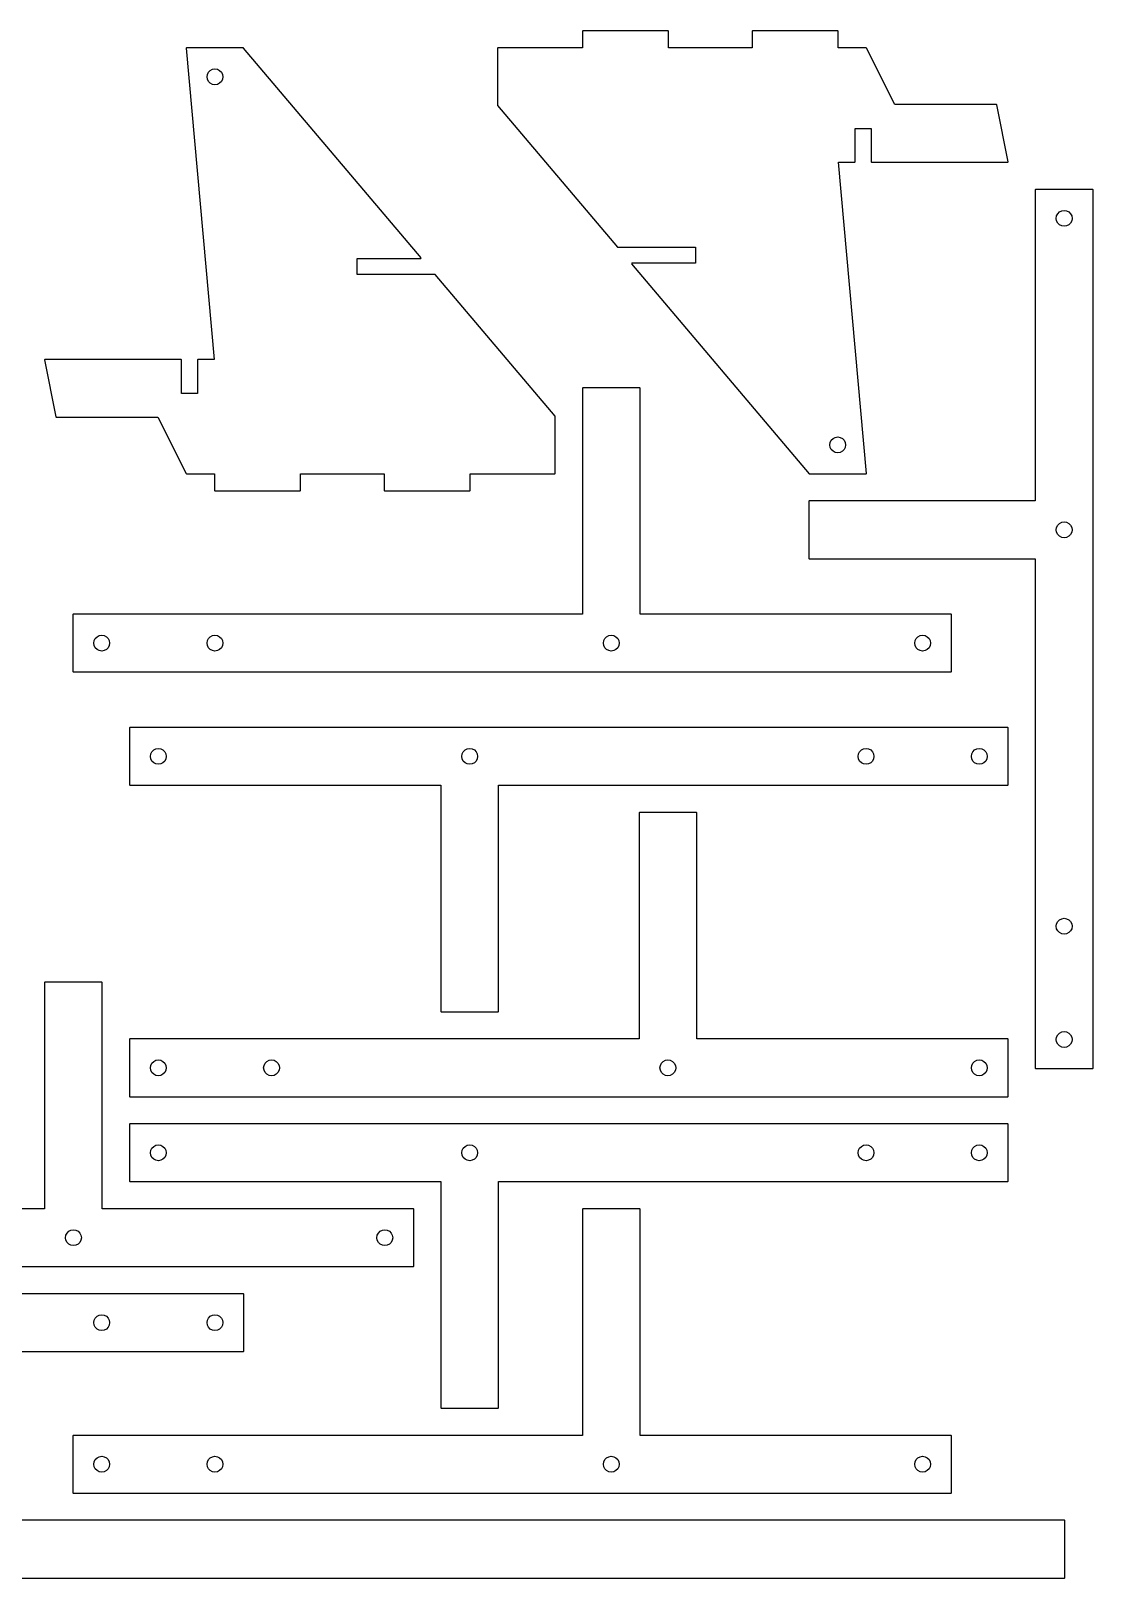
# Model space of a CAD drawing. Header units: metres. Extents: x 5 to 415, y 5 to 285.
# Drawn here: x 227.5 to 415.1, y 4.9 to 278.1 of the extents above; entities that cross this region are included whole.
import ezdxf

# ---------------------------------------------------------------- set-up
doc = ezdxf.new("R2010")
doc.units = ezdxf.units.M

msp = doc.modelspace()

# ---------------------------------------------------------------- linework, layer by layer
for p, q in [((324.959, 278.1), (324.9, 278.041)), ((324.9, 278.041), (324.9, 275.1)), ((340.041, 278.1), (324.959, 278.1)), ((340.1, 278.041), (340.041, 278.1)), ((340.1, 275.1), (340.1, 278.041)), ((354.959, 278.1), (354.9, 278.041)), ((354.9, 278.041), (354.9, 275.1)), ((370.041, 278.1), (354.959, 278.1)), ((370.1, 278.041), (370.041, 278.1)), ((370.1, 275.1), (370.1, 278.041)), ((254.956, 275.1), (254.896, 275.035)), ((254.896, 275.035), (259.89, 220.1)), ((265.022, 275.1), (254.956, 275.1)), ((265.062, 275.081), (265.022, 275.1)), ((296.425, 238.016), (265.062, 275.081)), ((309.959, 275.1), (309.9, 275.041)), ((309.9, 275.041), (309.9, 264.982)), ((324.9, 275.1), (309.959, 275.1)), ((354.9, 275.1), (340.1, 275.1)), ((375.028, 275.1), (370.1, 275.1)), ((375.077, 275.07), (375.028, 275.1)), ((380.062, 265.1), (375.077, 275.07)), ((258.67, 270.432), (258.868, 270.822)), ((258.868, 270.822), (259.178, 271.132)), ((259.178, 271.132), (259.568, 271.33)), ((259.568, 271.33), (260, 271.399)), ((260, 271.399), (260.432, 271.33)), ((260.432, 271.33), (260.822, 271.132)), ((260.822, 271.132), (261.132, 270.822)), ((261.132, 270.822), (261.33, 270.432)), ((258.601, 270), (258.67, 270.432)), ((258.67, 269.568), (258.601, 270)), ((258.868, 269.178), (258.67, 269.568)), ((259.178, 268.868), (258.868, 269.178)), ((259.568, 268.67), (259.178, 268.868)), ((260, 268.601), (259.568, 268.67)), ((260.432, 268.67), (260, 268.601)), ((260.822, 268.868), (260.432, 268.67)), ((261.132, 269.178), (260.822, 268.868)), ((261.33, 269.568), (261.132, 269.178)), ((261.33, 270.432), (261.399, 270)), ((261.399, 270), (261.33, 269.568)), ((398.036, 265.1), (380.062, 265.1)), ((398.091, 265.055), (398.036, 265.1)), ((400.107, 254.973), (398.091, 265.055)), ((309.9, 264.982), (309.912, 264.949)), ((309.912, 264.949), (331.092, 239.919)), ((373.1, 254.959), (373.1, 260.9)), ((373.1, 260.9), (375.9, 260.9)), ((375.9, 260.9), (375.9, 254.959)), ((375.104, 199.965), (370.11, 254.9)), ((370.11, 254.9), (373.041, 254.9)), ((373.041, 254.9), (373.1, 254.959)), ((375.9, 254.959), (375.959, 254.9)), ((375.959, 254.9), (400.047, 254.9)), ((400.047, 254.9), (400.107, 254.973)), ((404.959, 250.1), (404.9, 250.041)), ((404.9, 250.041), (404.9, 195.1)), ((415.041, 250.1), (404.959, 250.1)), ((415.1, 250.041), (415.041, 250.1)), ((415.1, 94.9586), (415.1, 250.041)), ((408.868, 245.822), (409.178, 246.132)), ((409.178, 246.132), (409.568, 246.33)), ((409.568, 246.33), (410, 246.399)), ((410, 246.399), (410.432, 246.33)), ((410.432, 246.33), (410.822, 246.132)), ((410.822, 246.132), (411.132, 245.822)), ((408.601, 245), (408.67, 245.432)), ((408.67, 244.568), (408.601, 245)), ((408.67, 245.432), (408.868, 245.822)), ((408.868, 244.178), (408.67, 244.568)), ((409.178, 243.868), (408.868, 244.178)), ((409.568, 243.67), (409.178, 243.868)), ((410, 243.601), (409.568, 243.67)), ((410.432, 243.67), (410, 243.601)), ((410.822, 243.868), (410.432, 243.67)), ((411.132, 244.178), (410.822, 243.868)), ((411.132, 245.822), (411.33, 245.432)), ((411.33, 244.568), (411.132, 244.178)), ((411.33, 245.432), (411.399, 245)), ((411.399, 245), (411.33, 244.568)), ((285.1, 235.1), (285.1, 237.9)), ((285.1, 237.9), (296.372, 237.9)), ((296.372, 237.9), (296.425, 238.016)), ((331.092, 239.919), (331.132, 239.9)), ((331.132, 239.9), (344.9, 239.9)), ((344.9, 239.9), (344.9, 237.1)), ((298.868, 235.1), (285.1, 235.1)), ((298.908, 235.081), (298.868, 235.1)), ((320.088, 210.051), (298.908, 235.081)), ((333.628, 237.1), (333.575, 236.984)), ((333.575, 236.984), (364.938, 199.919)), ((344.9, 237.1), (333.628, 237.1)), ((229.953, 220.1), (229.893, 220.027)), ((229.893, 220.027), (231.909, 209.945)), ((254.041, 220.1), (229.953, 220.1)), ((254.1, 220.041), (254.041, 220.1)), ((254.1, 214.1), (254.1, 220.041)), ((256.959, 220.1), (256.9, 220.041)), ((256.9, 220.041), (256.9, 214.1)), ((259.89, 220.1), (256.959, 220.1)), ((256.9, 214.1), (254.1, 214.1)), ((324.959, 215.1), (324.9, 215.041)), ((324.9, 215.041), (324.9, 175.1)), ((335.041, 215.1), (324.959, 215.1)), ((335.1, 215.041), (335.041, 215.1)), ((335.1, 175.1), (335.1, 215.041)), ((231.909, 209.945), (231.964, 209.9)), ((231.964, 209.9), (249.938, 209.9)), ((249.938, 209.9), (254.923, 199.93)), ((320.1, 210.018), (320.088, 210.051)), ((320.1, 199.959), (320.1, 210.018)), ((368.601, 205), (368.67, 205.432)), ((368.67, 204.568), (368.601, 205)), ((368.67, 205.432), (368.868, 205.822)), ((368.868, 205.822), (369.178, 206.132)), ((369.178, 206.132), (369.568, 206.33)), ((369.568, 206.33), (370, 206.399)), ((370, 206.399), (370.432, 206.33)), ((370.432, 206.33), (370.822, 206.132)), ((370.822, 206.132), (371.132, 205.822)), ((371.132, 205.822), (371.33, 205.432)), ((371.33, 205.432), (371.399, 205)), ((371.399, 205), (371.33, 204.568)), ((368.868, 204.178), (368.67, 204.568)), ((369.178, 203.868), (368.868, 204.178)), ((369.568, 203.67), (369.178, 203.868)), ((370, 203.601), (369.568, 203.67)), ((370.432, 203.67), (370, 203.601)), ((370.822, 203.868), (370.432, 203.67)), ((371.132, 204.178), (370.822, 203.868)), ((371.33, 204.568), (371.132, 204.178)), ((254.923, 199.93), (254.972, 199.9)), ((254.972, 199.9), (259.9, 199.9)), ((259.9, 199.9), (259.9, 196.959)), ((275.1, 196.959), (275.1, 199.9)), ((275.1, 199.9), (289.9, 199.9)), ((289.9, 199.9), (289.9, 196.959)), ((305.1, 196.959), (305.1, 199.9)), ((305.1, 199.9), (320.041, 199.9)), ((320.041, 199.9), (320.1, 199.959)), ((364.938, 199.919), (364.978, 199.9)), ((364.978, 199.9), (375.044, 199.9)), ((375.044, 199.9), (375.104, 199.965)), ((259.9, 196.959), (259.959, 196.9)), ((259.959, 196.9), (275.041, 196.9)), ((275.041, 196.9), (275.1, 196.959)), ((289.9, 196.959), (289.959, 196.9)), ((289.959, 196.9), (305.041, 196.9)), ((305.041, 196.9), (305.1, 196.959)), ((364.959, 195.1), (364.9, 195.041)), ((364.9, 195.041), (364.9, 184.959)), ((404.9, 195.1), (364.959, 195.1)), ((409.178, 191.132), (409.568, 191.33)), ((409.568, 191.33), (410, 191.399)), ((410, 191.399), (410.432, 191.33)), ((410.432, 191.33), (410.822, 191.132)), ((408.601, 190), (408.67, 190.432)), ((408.67, 189.568), (408.601, 190)), ((408.67, 190.432), (408.868, 190.822)), ((408.868, 189.178), (408.67, 189.568)), ((408.868, 190.822), (409.178, 191.132)), ((409.178, 188.868), (408.868, 189.178)), ((409.568, 188.67), (409.178, 188.868)), ((410, 188.601), (409.568, 188.67)), ((410.432, 188.67), (410, 188.601)), ((410.822, 188.868), (410.432, 188.67)), ((410.822, 191.132), (411.132, 190.822)), ((411.132, 189.178), (410.822, 188.868)), ((411.132, 190.822), (411.33, 190.432)), ((411.33, 189.568), (411.132, 189.178)), ((411.33, 190.432), (411.399, 190)), ((411.399, 190), (411.33, 189.568)), ((364.9, 184.959), (364.959, 184.9)), ((364.959, 184.9), (404.9, 184.9)), ((404.9, 184.9), (404.9, 94.9586)), ((234.959, 175.1), (234.9, 175.041)), ((234.9, 175.041), (234.9, 164.959)), ((324.9, 175.1), (234.959, 175.1)), ((390.041, 175.1), (335.1, 175.1)), ((390.1, 175.041), (390.041, 175.1)), ((390.1, 164.959), (390.1, 175.041)), ((238.601, 170), (238.67, 170.432)), ((238.67, 169.568), (238.601, 170)), ((238.67, 170.432), (238.868, 170.822)), ((238.868, 169.178), (238.67, 169.568)), ((238.868, 170.822), (239.178, 171.132)), ((239.178, 171.132), (239.568, 171.33)), ((239.568, 171.33), (240, 171.399)), ((240, 171.399), (240.432, 171.33)), ((240.432, 171.33), (240.822, 171.132)), ((240.822, 171.132), (241.132, 170.822)), ((241.132, 170.822), (241.33, 170.432)), ((241.33, 169.568), (241.132, 169.178)), ((241.33, 170.432), (241.399, 170)), ((241.399, 170), (241.33, 169.568)), ((258.601, 170), (258.67, 170.432)), ((258.67, 169.568), (258.601, 170)), ((258.67, 170.432), (258.868, 170.822)), ((258.868, 169.178), (258.67, 169.568)), ((258.868, 170.822), (259.178, 171.132)), ((259.178, 171.132), (259.568, 171.33)), ((259.568, 171.33), (260, 171.399)), ((260, 171.399), (260.432, 171.33)), ((260.432, 171.33), (260.822, 171.132)), ((260.822, 171.132), (261.132, 170.822)), ((261.132, 170.822), (261.33, 170.432)), ((261.33, 169.568), (261.132, 169.178)), ((261.33, 170.432), (261.399, 170)), ((261.399, 170), (261.33, 169.568)), ((328.601, 170), (328.67, 170.432)), ((328.67, 169.568), (328.601, 170)), ((328.67, 170.432), (328.868, 170.822)), ((328.868, 169.178), (328.67, 169.568)), ((328.868, 170.822), (329.178, 171.132)), ((329.178, 171.132), (329.568, 171.33)), ((329.568, 171.33), (330, 171.399)), ((330, 171.399), (330.432, 171.33)), ((330.432, 171.33), (330.822, 171.132)), ((330.822, 171.132), (331.132, 170.822)), ((331.132, 170.822), (331.33, 170.432)), ((331.33, 169.568), (331.132, 169.178)), ((331.33, 170.432), (331.399, 170)), ((331.399, 170), (331.33, 169.568)), ((383.601, 170), (383.67, 170.432)), ((383.67, 169.568), (383.601, 170)), ((383.67, 170.432), (383.868, 170.822)), ((383.868, 169.178), (383.67, 169.568)), ((383.868, 170.822), (384.178, 171.132)), ((384.178, 171.132), (384.568, 171.33)), ((384.568, 171.33), (385, 171.399)), ((385, 171.399), (385.432, 171.33)), ((385.432, 171.33), (385.822, 171.132)), ((385.822, 171.132), (386.132, 170.822)), ((386.132, 170.822), (386.33, 170.432)), ((386.33, 169.568), (386.132, 169.178)), ((386.33, 170.432), (386.399, 170)), ((386.399, 170), (386.33, 169.568)), ((239.178, 168.868), (238.868, 169.178)), ((239.568, 168.67), (239.178, 168.868)), ((240, 168.601), (239.568, 168.67)), ((240.432, 168.67), (240, 168.601)), ((240.822, 168.868), (240.432, 168.67)), ((241.132, 169.178), (240.822, 168.868)), ((259.178, 168.868), (258.868, 169.178)), ((259.568, 168.67), (259.178, 168.868)), ((260, 168.601), (259.568, 168.67)), ((260.432, 168.67), (260, 168.601)), ((260.822, 168.868), (260.432, 168.67)), ((261.132, 169.178), (260.822, 168.868)), ((329.178, 168.868), (328.868, 169.178)), ((329.568, 168.67), (329.178, 168.868)), ((330, 168.601), (329.568, 168.67)), ((330.432, 168.67), (330, 168.601)), ((330.822, 168.868), (330.432, 168.67)), ((331.132, 169.178), (330.822, 168.868)), ((384.178, 168.868), (383.868, 169.178)), ((384.568, 168.67), (384.178, 168.868)), ((385, 168.601), (384.568, 168.67)), ((385.432, 168.67), (385, 168.601)), ((385.822, 168.868), (385.432, 168.67)), ((386.132, 169.178), (385.822, 168.868)), ((234.9, 164.959), (234.959, 164.9)), ((234.959, 164.9), (390.041, 164.9)), ((390.041, 164.9), (390.1, 164.959)), ((244.959, 155.1), (244.9, 155.041)), ((244.9, 155.041), (244.9, 144.959)), ((400.041, 155.1), (244.959, 155.1)), ((400.1, 155.041), (400.041, 155.1)), ((400.1, 144.959), (400.1, 155.041)), ((248.601, 150), (248.67, 150.432)), ((248.67, 150.432), (248.868, 150.822)), ((248.868, 150.822), (249.178, 151.132)), ((249.178, 151.132), (249.568, 151.33)), ((249.568, 151.33), (250, 151.399)), ((250, 151.399), (250.432, 151.33)), ((250.432, 151.33), (250.822, 151.132)), ((250.822, 151.132), (251.132, 150.822)), ((251.132, 150.822), (251.33, 150.432)), ((251.33, 150.432), (251.399, 150)), ((303.601, 150), (303.67, 150.432)), ((303.67, 150.432), (303.868, 150.822)), ((303.868, 150.822), (304.178, 151.132)), ((304.178, 151.132), (304.568, 151.33)), ((304.568, 151.33), (305, 151.399)), ((305, 151.399), (305.432, 151.33)), ((305.432, 151.33), (305.822, 151.132)), ((305.822, 151.132), (306.132, 150.822)), ((306.132, 150.822), (306.33, 150.432)), ((306.33, 150.432), (306.399, 150)), ((373.601, 150), (373.67, 150.432)), ((373.67, 150.432), (373.868, 150.822)), ((373.868, 150.822), (374.178, 151.132)), ((374.178, 151.132), (374.568, 151.33)), ((374.568, 151.33), (375, 151.399)), ((375, 151.399), (375.432, 151.33)), ((375.432, 151.33), (375.822, 151.132)), ((375.822, 151.132), (376.132, 150.822)), ((376.132, 150.822), (376.33, 150.432)), ((376.33, 150.432), (376.399, 150)), ((393.601, 150), (393.67, 150.432)), ((393.67, 150.432), (393.868, 150.822)), ((393.868, 150.822), (394.178, 151.132)), ((394.178, 151.132), (394.568, 151.33)), ((394.568, 151.33), (395, 151.399)), ((395, 151.399), (395.432, 151.33)), ((395.432, 151.33), (395.822, 151.132)), ((395.822, 151.132), (396.132, 150.822)), ((396.132, 150.822), (396.33, 150.432)), ((396.33, 150.432), (396.399, 150)), ((248.67, 149.568), (248.601, 150)), ((248.868, 149.178), (248.67, 149.568)), ((249.178, 148.868), (248.868, 149.178)), ((249.568, 148.67), (249.178, 148.868)), ((250, 148.601), (249.568, 148.67)), ((250.432, 148.67), (250, 148.601)), ((250.822, 148.868), (250.432, 148.67)), ((251.132, 149.178), (250.822, 148.868)), ((251.33, 149.568), (251.132, 149.178)), ((251.399, 150), (251.33, 149.568)), ((303.67, 149.568), (303.601, 150)), ((303.868, 149.178), (303.67, 149.568)), ((304.178, 148.868), (303.868, 149.178)), ((304.568, 148.67), (304.178, 148.868)), ((305, 148.601), (304.568, 148.67)), ((305.432, 148.67), (305, 148.601)), ((305.822, 148.868), (305.432, 148.67)), ((306.132, 149.178), (305.822, 148.868)), ((306.33, 149.568), (306.132, 149.178)), ((306.399, 150), (306.33, 149.568)), ((373.67, 149.568), (373.601, 150)), ((373.868, 149.178), (373.67, 149.568)), ((374.178, 148.868), (373.868, 149.178)), ((374.568, 148.67), (374.178, 148.868)), ((375, 148.601), (374.568, 148.67)), ((375.432, 148.67), (375, 148.601)), ((375.822, 148.868), (375.432, 148.67)), ((376.132, 149.178), (375.822, 148.868)), ((376.33, 149.568), (376.132, 149.178)), ((376.399, 150), (376.33, 149.568)), ((393.67, 149.568), (393.601, 150)), ((393.868, 149.178), (393.67, 149.568)), ((394.178, 148.868), (393.868, 149.178)), ((394.568, 148.67), (394.178, 148.868)), ((395, 148.601), (394.568, 148.67)), ((395.432, 148.67), (395, 148.601)), ((395.822, 148.868), (395.432, 148.67)), ((396.132, 149.178), (395.822, 148.868)), ((396.33, 149.568), (396.132, 149.178)), ((396.399, 150), (396.33, 149.568)), ((244.9, 144.959), (244.959, 144.9)), ((244.959, 144.9), (299.9, 144.9)), ((299.9, 144.9), (299.9, 104.959)), ((310.1, 104.959), (310.1, 144.9)), ((310.1, 144.9), (400.041, 144.9)), ((400.041, 144.9), (400.1, 144.959)), ((334.959, 140.1), (334.9, 140.041)), ((334.9, 140.041), (334.9, 100.1)), ((345.041, 140.1), (334.959, 140.1)), ((345.1, 140.041), (345.041, 140.1)), ((345.1, 100.1), (345.1, 140.041)), ((408.601, 120), (408.67, 120.432)), ((408.67, 120.432), (408.868, 120.822)), ((408.868, 120.822), (409.178, 121.132)), ((409.178, 121.132), (409.568, 121.33)), ((409.568, 121.33), (410, 121.399)), ((410, 121.399), (410.432, 121.33)), ((410.432, 121.33), (410.822, 121.132)), ((410.822, 121.132), (411.132, 120.822)), ((411.132, 120.822), (411.33, 120.432)), ((411.33, 120.432), (411.399, 120)), ((408.67, 119.568), (408.601, 120)), ((408.868, 119.178), (408.67, 119.568)), ((409.178, 118.868), (408.868, 119.178)), ((409.568, 118.67), (409.178, 118.868)), ((410, 118.601), (409.568, 118.67)), ((410.432, 118.67), (410, 118.601)), ((410.822, 118.868), (410.432, 118.67)), ((411.132, 119.178), (410.822, 118.868)), ((411.33, 119.568), (411.132, 119.178)), ((411.399, 120), (411.33, 119.568)), ((229.959, 110.1), (229.9, 110.041)), ((229.9, 110.041), (229.9, 70.1)), ((240.041, 110.1), (229.959, 110.1)), ((240.1, 110.041), (240.041, 110.1)), ((240.1, 70.1), (240.1, 110.041)), ((299.9, 104.959), (299.959, 104.9)), ((299.959, 104.9), (310.041, 104.9)), ((310.041, 104.9), (310.1, 104.959)), ((408.868, 100.822), (409.178, 101.132)), ((409.178, 101.132), (409.568, 101.33)), ((409.568, 101.33), (410, 101.399)), ((410, 101.399), (410.432, 101.33)), ((410.432, 101.33), (410.822, 101.132)), ((410.822, 101.132), (411.132, 100.822)), ((244.959, 100.1), (244.9, 100.041)), ((244.9, 100.041), (244.9, 89.9586)), ((334.9, 100.1), (244.959, 100.1)), ((400.041, 100.1), (345.1, 100.1)), ((400.1, 100.041), (400.041, 100.1)), ((400.1, 89.9586), (400.1, 100.041)), ((408.601, 100), (408.67, 100.432)), ((408.67, 99.5677), (408.601, 100)), ((408.67, 100.432), (408.868, 100.822)), ((408.868, 99.1779), (408.67, 99.5677)), ((409.178, 98.8684), (408.868, 99.1779)), ((409.568, 98.6697), (409.178, 98.8684)), ((410, 98.6012), (409.568, 98.6697)), ((410.432, 98.6697), (410, 98.6012)), ((410.822, 98.8684), (410.432, 98.6697)), ((411.132, 99.1779), (410.822, 98.8684)), ((411.132, 100.822), (411.33, 100.432)), ((411.33, 99.5677), (411.132, 99.1779)), ((411.33, 100.432), (411.399, 100)), ((411.399, 100), (411.33, 99.5677)), ((248.67, 95.4323), (248.868, 95.8221)), ((248.868, 95.8221), (249.178, 96.1316)), ((249.178, 96.1316), (249.568, 96.3303)), ((249.568, 96.3303), (250, 96.3988)), ((250, 96.3988), (250.432, 96.3303)), ((250.432, 96.3303), (250.822, 96.1316)), ((250.822, 96.1316), (251.132, 95.8221)), ((251.132, 95.8221), (251.33, 95.4323)), ((268.67, 95.4323), (268.868, 95.8221)), ((268.868, 95.8221), (269.178, 96.1316)), ((269.178, 96.1316), (269.568, 96.3303)), ((269.568, 96.3303), (270, 96.3988)), ((270, 96.3988), (270.432, 96.3303)), ((270.432, 96.3303), (270.822, 96.1316)), ((270.822, 96.1316), (271.132, 95.8221)), ((271.132, 95.8221), (271.33, 95.4323)), ((338.67, 95.4323), (338.868, 95.8221)), ((338.868, 95.8221), (339.178, 96.1316)), ((339.178, 96.1316), (339.568, 96.3303)), ((339.568, 96.3303), (340, 96.3988)), ((340, 96.3988), (340.432, 96.3303)), ((340.432, 96.3303), (340.822, 96.1316)), ((340.822, 96.1316), (341.132, 95.8221)), ((341.132, 95.8221), (341.33, 95.4322)), ((393.67, 95.4322), (393.868, 95.8221)), ((393.868, 95.8221), (394.178, 96.1316)), ((394.178, 96.1316), (394.568, 96.3303)), ((394.568, 96.3303), (395, 96.3987)), ((395, 96.3987), (395.432, 96.3303)), ((395.432, 96.3303), (395.822, 96.1316)), ((395.822, 96.1316), (396.132, 95.8221)), ((396.132, 95.8221), (396.33, 95.4322)), ((248.601, 95), (248.67, 95.4323)), ((248.67, 94.5678), (248.601, 95)), ((248.868, 94.1779), (248.67, 94.5678)), ((249.178, 93.8684), (248.868, 94.1779)), ((249.568, 93.6697), (249.178, 93.8684)), ((250, 93.6013), (249.568, 93.6697)), ((250.432, 93.6697), (250, 93.6013)), ((250.822, 93.8684), (250.432, 93.6697)), ((251.132, 94.1779), (250.822, 93.8684)), ((251.33, 94.5678), (251.132, 94.1779)), ((251.33, 95.4323), (251.399, 95)), ((251.399, 95), (251.33, 94.5678)), ((268.601, 95), (268.67, 95.4323)), ((268.67, 94.5678), (268.601, 95)), ((268.868, 94.1779), (268.67, 94.5678)), ((269.178, 93.8684), (268.868, 94.1779)), ((269.568, 93.6697), (269.178, 93.8684)), ((270, 93.6013), (269.568, 93.6697)), ((270.432, 93.6697), (270, 93.6013)), ((270.822, 93.8684), (270.432, 93.6697)), ((271.132, 94.1779), (270.822, 93.8684)), ((271.33, 94.5678), (271.132, 94.1779)), ((271.33, 95.4323), (271.399, 95)), ((271.399, 95), (271.33, 94.5678)), ((338.601, 95), (338.67, 95.4323)), ((338.67, 94.5678), (338.601, 95)), ((338.868, 94.1779), (338.67, 94.5678)), ((339.178, 93.8684), (338.868, 94.1779)), ((339.568, 93.6697), (339.178, 93.8684)), ((340, 93.6012), (339.568, 93.6697)), ((340.432, 93.6697), (340, 93.6012)), ((340.822, 93.8684), (340.432, 93.6697)), ((341.132, 94.1779), (340.822, 93.8684)), ((341.33, 94.5677), (341.132, 94.1779)), ((341.33, 95.4322), (341.399, 95)), ((341.399, 95), (341.33, 94.5677)), ((393.601, 95), (393.67, 95.4322)), ((393.67, 94.5677), (393.601, 95)), ((393.868, 94.1779), (393.67, 94.5677)), ((394.178, 93.8684), (393.868, 94.1779)), ((394.568, 93.6697), (394.178, 93.8684)), ((395, 93.6012), (394.568, 93.6697)), ((395.432, 93.6697), (395, 93.6012)), ((395.822, 93.8684), (395.432, 93.6697)), ((396.132, 94.1779), (395.822, 93.8684)), ((396.33, 94.5677), (396.132, 94.1779)), ((396.33, 95.4322), (396.399, 95)), ((396.399, 95), (396.33, 94.5677)), ((404.9, 94.9586), (404.959, 94.9)), ((404.959, 94.9), (415.041, 94.9)), ((415.041, 94.9), (415.1, 94.9586)), ((244.9, 89.9586), (244.959, 89.9)), ((244.959, 89.9), (400.041, 89.9)), ((400.041, 89.9), (400.1, 89.9586)), ((244.959, 85.1), (244.9, 85.0414)), ((244.9, 85.0414), (244.9, 74.9586)), ((400.041, 85.1), (244.959, 85.1)), ((400.1, 85.0414), (400.041, 85.1)), ((400.1, 74.9586), (400.1, 85.0414)), ((248.601, 80), (248.67, 80.4323)), ((248.67, 79.5677), (248.601, 80)), ((248.67, 80.4323), (248.868, 80.8221)), ((248.868, 79.1779), (248.67, 79.5677)), ((248.868, 80.8221), (249.178, 81.1316)), ((249.178, 81.1316), (249.568, 81.3303)), ((249.568, 81.3303), (250, 81.3988)), ((250, 81.3988), (250.432, 81.3303)), ((250.432, 81.3303), (250.822, 81.1316)), ((250.822, 81.1316), (251.132, 80.8221)), ((251.132, 80.8221), (251.33, 80.4323)), ((251.33, 79.5677), (251.132, 79.1779)), ((251.33, 80.4323), (251.399, 80)), ((251.399, 80), (251.33, 79.5677)), ((303.601, 80), (303.67, 80.4323)), ((303.67, 79.5677), (303.601, 80)), ((303.67, 80.4323), (303.868, 80.8221)), ((303.868, 79.1779), (303.67, 79.5677)), ((303.868, 80.8221), (304.178, 81.1316)), ((304.178, 81.1316), (304.568, 81.3303)), ((304.568, 81.3303), (305, 81.3988)), ((305, 81.3988), (305.432, 81.3303)), ((305.432, 81.3303), (305.822, 81.1316)), ((305.822, 81.1316), (306.132, 80.8221)), ((306.132, 80.8221), (306.33, 80.4323)), ((306.33, 79.5677), (306.132, 79.1779)), ((306.33, 80.4323), (306.399, 80)), ((306.399, 80), (306.33, 79.5677)), ((373.601, 80), (373.67, 80.4323)), ((373.67, 79.5677), (373.601, 80)), ((373.67, 80.4323), (373.868, 80.8221)), ((373.868, 79.1779), (373.67, 79.5677)), ((373.868, 80.8221), (374.178, 81.1316)), ((374.178, 81.1316), (374.568, 81.3303)), ((374.568, 81.3303), (375, 81.3988)), ((375, 81.3988), (375.432, 81.3303)), ((375.432, 81.3303), (375.822, 81.1316)), ((375.822, 81.1316), (376.132, 80.8221)), ((376.132, 80.8221), (376.33, 80.4323)), ((376.33, 79.5677), (376.132, 79.1779)), ((376.33, 80.4323), (376.399, 80)), ((376.399, 80), (376.33, 79.5677)), ((393.601, 80), (393.67, 80.4323)), ((393.67, 79.5677), (393.601, 80)), ((393.67, 80.4323), (393.868, 80.8221)), ((393.868, 79.1779), (393.67, 79.5677)), ((393.868, 80.8221), (394.178, 81.1316)), ((394.178, 81.1316), (394.568, 81.3303)), ((394.568, 81.3303), (395, 81.3988)), ((395, 81.3988), (395.432, 81.3303)), ((395.432, 81.3303), (395.822, 81.1316)), ((395.822, 81.1316), (396.132, 80.8221)), ((396.132, 80.8221), (396.33, 80.4323)), ((396.33, 79.5677), (396.132, 79.1779)), ((396.33, 80.4323), (396.399, 80)), ((396.399, 80), (396.33, 79.5677)), ((249.178, 78.8684), (248.868, 79.1779)), ((249.568, 78.6697), (249.178, 78.8684)), ((250, 78.6012), (249.568, 78.6697)), ((250.432, 78.6697), (250, 78.6012)), ((250.822, 78.8684), (250.432, 78.6697)), ((251.132, 79.1779), (250.822, 78.8684)), ((304.178, 78.8684), (303.868, 79.1779)), ((304.568, 78.6697), (304.178, 78.8684)), ((305, 78.6012), (304.568, 78.6697)), ((305.432, 78.6697), (305, 78.6012)), ((305.822, 78.8684), (305.432, 78.6697)), ((306.132, 79.1779), (305.822, 78.8684)), ((374.178, 78.8684), (373.868, 79.1779)), ((374.568, 78.6697), (374.178, 78.8684)), ((375, 78.6012), (374.568, 78.6697)), ((375.432, 78.6697), (375, 78.6012)), ((375.822, 78.8684), (375.432, 78.6697)), ((376.132, 79.1779), (375.822, 78.8684)), ((394.178, 78.8684), (393.868, 79.1779)), ((394.568, 78.6697), (394.178, 78.8684)), ((395, 78.6012), (394.568, 78.6697)), ((395.432, 78.6697), (395, 78.6012)), ((395.822, 78.8684), (395.432, 78.6697)), ((396.132, 79.1779), (395.822, 78.8684)), ((244.9, 74.9586), (244.959, 74.9)), ((244.959, 74.9), (299.9, 74.9)), ((299.9, 74.9), (299.9, 34.9586)), ((310.1, 34.9586), (310.1, 74.9)), ((310.1, 74.9), (400.041, 74.9)), ((400.041, 74.9), (400.1, 74.9586)), ((229.9, 70.1), (139.959, 70.1)), ((295.041, 70.1), (240.1, 70.1)), ((295.1, 70.0414), (295.041, 70.1)), ((295.1, 59.9586), (295.1, 70.0414)), ((324.959, 70.1), (324.9, 70.0414)), ((324.9, 70.0414), (324.9, 30.1)), ((335.041, 70.1), (324.959, 70.1)), ((335.1, 70.0414), (335.041, 70.1)), ((335.1, 30.1), (335.1, 70.0414)), ((233.67, 65.4323), (233.868, 65.8221)), ((233.868, 65.8221), (234.178, 66.1316)), ((234.178, 66.1316), (234.568, 66.3303)), ((234.568, 66.3303), (235, 66.3988)), ((235, 66.3988), (235.432, 66.3303)), ((235.432, 66.3303), (235.822, 66.1316)), ((235.822, 66.1316), (236.132, 65.8221)), ((236.132, 65.8221), (236.33, 65.4323)), ((288.67, 65.4322), (288.868, 65.8221)), ((288.868, 65.8221), (289.178, 66.1316)), ((289.178, 66.1316), (289.568, 66.3303)), ((289.568, 66.3303), (290, 66.3987)), ((290, 66.3987), (290.432, 66.3303)), ((290.432, 66.3303), (290.822, 66.1316)), ((290.822, 66.1316), (291.132, 65.8221)), ((291.132, 65.8221), (291.33, 65.4322)), ((233.601, 65), (233.67, 65.4323)), ((233.67, 64.5677), (233.601, 65)), ((233.868, 64.1779), (233.67, 64.5677)), ((234.178, 63.8684), (233.868, 64.1779)), ((234.568, 63.6697), (234.178, 63.8684)), ((235, 63.6012), (234.568, 63.6697)), ((235.432, 63.6697), (235, 63.6012)), ((235.822, 63.8684), (235.432, 63.6697)), ((236.132, 64.1779), (235.822, 63.8684)), ((236.33, 64.5677), (236.132, 64.1779)), ((236.33, 65.4323), (236.399, 65)), ((236.399, 65), (236.33, 64.5677)), ((288.601, 65), (288.67, 65.4322)), ((288.67, 64.5677), (288.601, 65)), ((288.868, 64.1778), (288.67, 64.5677)), ((289.178, 63.8684), (288.868, 64.1778)), ((289.568, 63.6697), (289.178, 63.8684)), ((290, 63.6012), (289.568, 63.6697)), ((290.432, 63.6697), (290, 63.6012)), ((290.822, 63.8684), (290.432, 63.6697)), ((291.132, 64.1778), (290.822, 63.8684)), ((291.33, 64.5677), (291.132, 64.1778)), ((291.33, 65.4322), (291.399, 65)), ((291.399, 65), (291.33, 64.5677)), ((139.959, 59.9), (295.041, 59.9)), ((295.041, 59.9), (295.1, 59.9586)), ((265.041, 55.1), (109.959, 55.1)), ((265.1, 55.0414), (265.041, 55.1)), ((265.1, 44.9586), (265.1, 55.0414)), ((238.601, 50), (238.67, 50.4323)), ((238.67, 49.5677), (238.601, 50)), ((238.67, 50.4323), (238.868, 50.8221)), ((238.868, 49.1779), (238.67, 49.5677)), ((238.868, 50.8221), (239.178, 51.1316)), ((239.178, 48.8684), (238.868, 49.1779)), ((239.178, 51.1316), (239.568, 51.3303)), ((239.568, 51.3303), (240, 51.3988)), ((240, 51.3988), (240.432, 51.3303)), ((240.432, 51.3303), (240.822, 51.1316)), ((240.822, 51.1316), (241.132, 50.8221)), ((241.132, 49.1779), (240.822, 48.8684)), ((241.132, 50.8221), (241.33, 50.4323)), ((241.33, 49.5677), (241.132, 49.1779)), ((241.33, 50.4323), (241.399, 50)), ((241.399, 50), (241.33, 49.5677)), ((258.601, 50), (258.67, 50.4323)), ((258.67, 49.5677), (258.601, 50)), ((258.67, 50.4323), (258.868, 50.8221)), ((258.868, 49.1779), (258.67, 49.5677)), ((258.868, 50.8221), (259.178, 51.1316)), ((259.178, 48.8684), (258.868, 49.1779)), ((259.178, 51.1316), (259.568, 51.3303)), ((259.568, 51.3303), (260, 51.3988)), ((260, 51.3988), (260.432, 51.3303)), ((260.432, 51.3303), (260.822, 51.1316)), ((260.822, 51.1316), (261.132, 50.8221)), ((261.132, 49.1779), (260.822, 48.8684)), ((261.132, 50.8221), (261.33, 50.4323)), ((261.33, 49.5677), (261.132, 49.1779)), ((261.33, 50.4323), (261.399, 50)), ((261.399, 50), (261.33, 49.5677)), ((239.568, 48.6697), (239.178, 48.8684)), ((240, 48.6012), (239.568, 48.6697)), ((240.432, 48.6697), (240, 48.6012)), ((240.822, 48.8684), (240.432, 48.6697)), ((259.568, 48.6697), (259.178, 48.8684)), ((260, 48.6012), (259.568, 48.6697)), ((260.432, 48.6697), (260, 48.6012)), ((260.822, 48.8684), (260.432, 48.6697)), ((175.1, 44.9), (265.041, 44.9)), ((265.041, 44.9), (265.1, 44.9586)), ((299.9, 34.9586), (299.959, 34.9)), ((299.959, 34.9), (310.041, 34.9)), ((310.041, 34.9), (310.1, 34.9586)), ((234.959, 30.1), (234.9, 30.0414)), ((324.9, 30.1), (234.959, 30.1)), ((390.041, 30.1), (335.1, 30.1)), ((390.1, 30.0414), (390.041, 30.1)), ((234.9, 30.0414), (234.9, 19.9586)), ((390.1, 19.9586), (390.1, 30.0414)), ((238.601, 25), (238.67, 25.4323)), ((238.67, 24.5678), (238.601, 25)), ((238.67, 25.4323), (238.868, 25.8221)), ((238.868, 25.8221), (239.178, 26.1316)), ((239.178, 26.1316), (239.568, 26.3303)), ((239.568, 26.3303), (240, 26.3988)), ((240, 26.3988), (240.432, 26.3303)), ((240.432, 26.3303), (240.822, 26.1316)), ((240.822, 26.1316), (241.132, 25.8221)), ((241.132, 25.8221), (241.33, 25.4323)), ((241.33, 25.4323), (241.399, 25)), ((241.399, 25), (241.33, 24.5678)), ((258.601, 25), (258.67, 25.4323)), ((258.67, 24.5678), (258.601, 25)), ((258.67, 25.4323), (258.868, 25.8221)), ((258.868, 25.8221), (259.178, 26.1316)), ((259.178, 26.1316), (259.568, 26.3303)), ((259.568, 26.3303), (260, 26.3988)), ((260, 26.3988), (260.432, 26.3303)), ((260.432, 26.3303), (260.822, 26.1316)), ((260.822, 26.1316), (261.132, 25.8221)), ((261.132, 25.8221), (261.33, 25.4323)), ((261.33, 25.4323), (261.399, 25)), ((261.399, 25), (261.33, 24.5678)), ((328.601, 25), (328.67, 25.4323)), ((328.67, 24.5678), (328.601, 25)), ((328.67, 25.4323), (328.868, 25.8221)), ((328.868, 25.8221), (329.178, 26.1316)), ((329.178, 26.1316), (329.568, 26.3303)), ((329.568, 26.3303), (330, 26.3988)), ((330, 26.3988), (330.432, 26.3303)), ((330.432, 26.3303), (330.822, 26.1316)), ((330.822, 26.1316), (331.132, 25.8221)), ((331.132, 25.8221), (331.33, 25.4322)), ((331.33, 25.4322), (331.399, 25)), ((331.399, 25), (331.33, 24.5677)), ((383.601, 25), (383.67, 25.4322)), ((383.67, 24.5677), (383.601, 25)), ((383.67, 25.4322), (383.868, 25.8221)), ((383.868, 25.8221), (384.178, 26.1316)), ((384.178, 26.1316), (384.568, 26.3303)), ((384.568, 26.3303), (385, 26.3987)), ((385, 26.3987), (385.432, 26.3303)), ((385.432, 26.3303), (385.822, 26.1316)), ((385.822, 26.1316), (386.132, 25.8221)), ((386.132, 25.8221), (386.33, 25.4322)), ((386.33, 25.4322), (386.399, 25)), ((386.399, 25), (386.33, 24.5677)), ((238.868, 24.1779), (238.67, 24.5678)), ((239.178, 23.8684), (238.868, 24.1779)), ((239.568, 23.6697), (239.178, 23.8684)), ((240, 23.6013), (239.568, 23.6697)), ((240.432, 23.6697), (240, 23.6013)), ((240.822, 23.8684), (240.432, 23.6697)), ((241.132, 24.1779), (240.822, 23.8684)), ((241.33, 24.5678), (241.132, 24.1779)), ((258.868, 24.1779), (258.67, 24.5678)), ((259.178, 23.8684), (258.868, 24.1779)), ((259.568, 23.6697), (259.178, 23.8684)), ((260, 23.6013), (259.568, 23.6697)), ((260.432, 23.6697), (260, 23.6013)), ((260.822, 23.8684), (260.432, 23.6697)), ((261.132, 24.1779), (260.822, 23.8684)), ((261.33, 24.5678), (261.132, 24.1779)), ((328.868, 24.1779), (328.67, 24.5678)), ((329.178, 23.8684), (328.868, 24.1779)), ((329.568, 23.6697), (329.178, 23.8684)), ((330, 23.6012), (329.568, 23.6697)), ((330.432, 23.6697), (330, 23.6012)), ((330.822, 23.8684), (330.432, 23.6697)), ((331.132, 24.1779), (330.822, 23.8684)), ((331.33, 24.5677), (331.132, 24.1779)), ((383.868, 24.1779), (383.67, 24.5677)), ((384.178, 23.8684), (383.868, 24.1779)), ((384.568, 23.6697), (384.178, 23.8684)), ((385, 23.6012), (384.568, 23.6697)), ((385.432, 23.6697), (385, 23.6012)), ((385.822, 23.8684), (385.432, 23.6697)), ((386.132, 24.1779), (385.822, 23.8684)), ((386.33, 24.5677), (386.132, 24.1779)), ((234.9, 19.9586), (234.959, 19.9)), ((234.959, 19.9), (390.041, 19.9)), ((390.041, 19.9), (390.1, 19.9586)), ((410.041, 15.1), (189.959, 15.1)), ((410.1, 15.0414), (410.041, 15.1)), ((410.1, 4.9586), (410.1, 15.0414)), ((189.959, 4.9), (410.041, 4.9)), ((410.041, 4.9), (410.1, 4.9586))]:
    msp.add_line(p, q)

doc.saveas('drawing.dxf')
